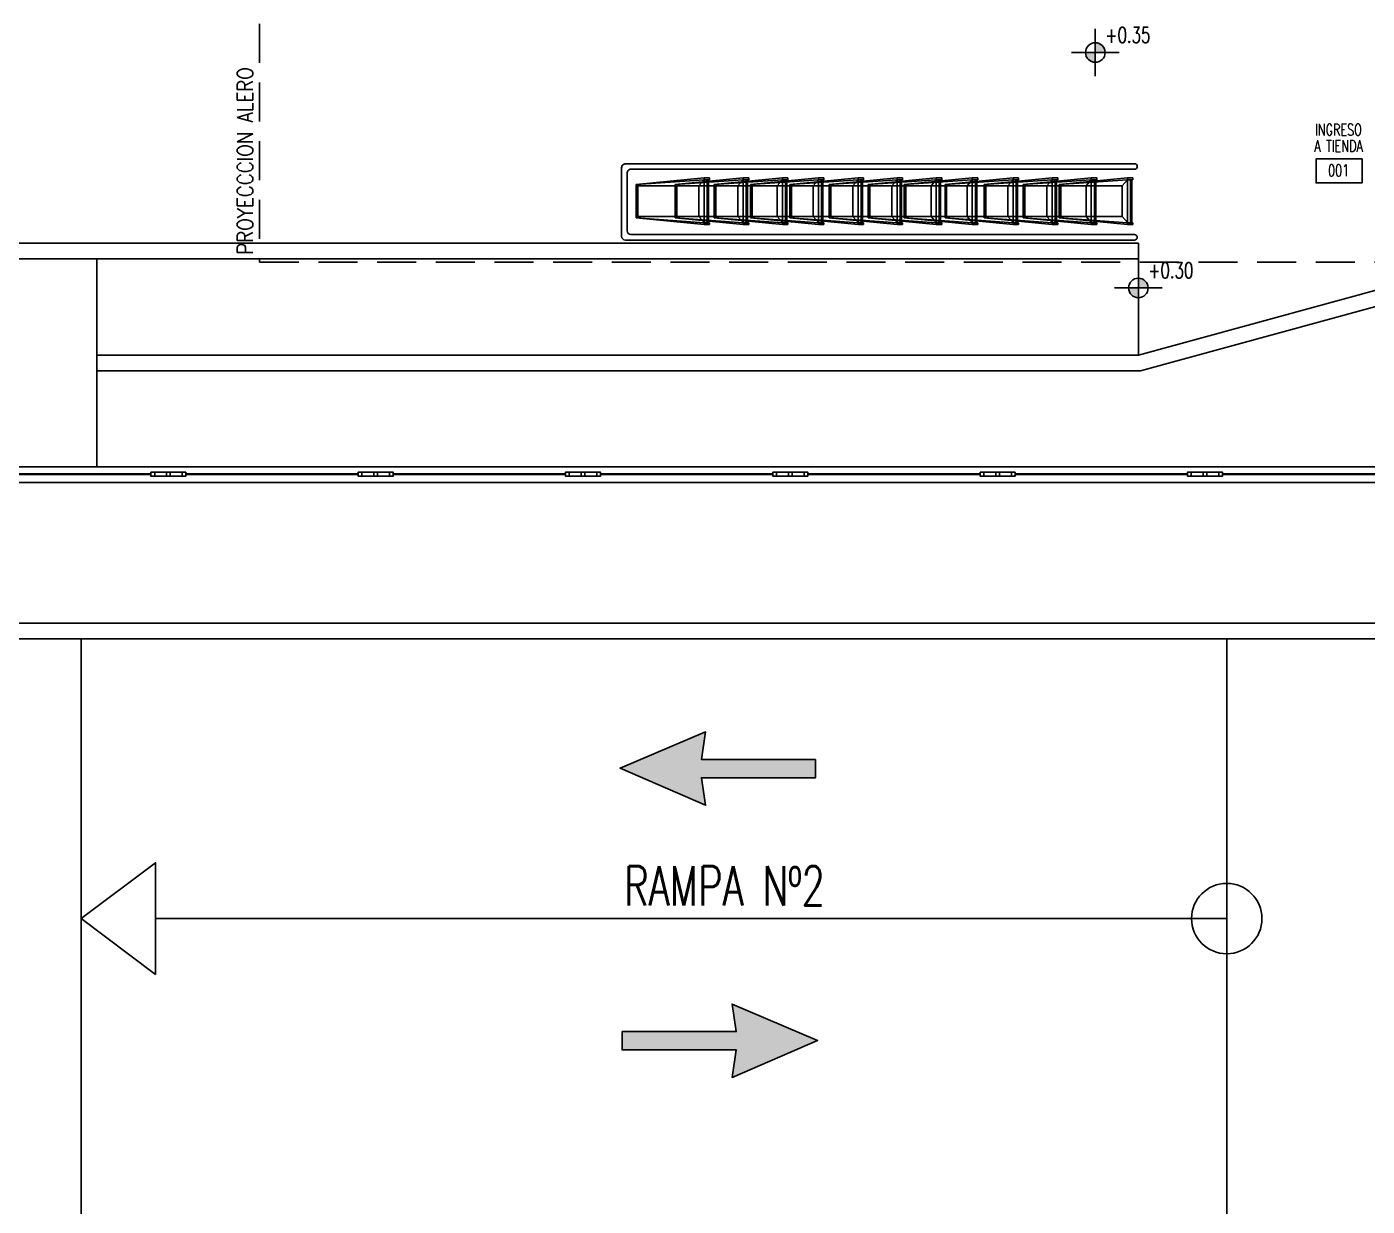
# Model space of a CAD drawing. Header units: millimetres. Extents: x -129 to 3172, y -143 to 919.
# Drawn here: x -19.19 to -2.06, y -15.5 to -0.42 of the extents above; entities that cross this region are included whole.
import ezdxf
from ezdxf.enums import TextEntityAlignment as Align

# ---------------------------------------------------------------- set-up
doc = ezdxf.new("R2010")
doc.units = ezdxf.units.MM
doc.header["$LTSCALE"] = 0.1
doc.linetypes.add('DASHED', pattern=[0.75, 0.5, -0.25])
for name, color, linetype in [('A-CORDONES', 2, 'Continuous'), ('A-NIVEL DE PROYECTO', 1, 'Continuous'), ('A-PROYECCION', 1, 'DASHED'), ('A-VISTAS', 251, 'Continuous'), ('C-METALICA', 8, 'Continuous'), ('D-GUARDACHANGOS', 82, 'Continuous'), ('E-GENERAL', 8, 'Continuous'), ('E-TXT CALLES', 7, 'Continuous'), ('P-PINT VIAL BLANCA FLECHAS', 9, 'Continuous'), ('R-CUADRO REF', 1, 'Continuous'), ('R-NOMBRE LOCAL', 7, 'Continuous'), ('RLV-AUXILIARES', 252, 'Continuous'), ('RLV-CORDONES', 2, 'Continuous')]:
    doc.layers.add(name, color=color, linetype=linetype)
doc.styles.add('ROMAND', font='romand.shx', dxfattribs={"width": 0.8})
doc.styles.add('VAUX', font='romans.shx', dxfattribs={"width": 0.85})

# ---------------------------------------------------------------- blocks, each defined once
blk = doc.blocks.new('y')
h = blk.add_hatch(color=2)
h.dxf.hatch_style = 1
h.paths.add_polyline_path([(0.22, 0.099, -0.414214), (0.515, -0.196), (0.22, -0.196)])
h.paths.add_polyline_path([(-0.073, -0.224), (0.22, -0.224), (0.22, -0.491, -0.386785)])
h.paths.add_polyline_path([(-0.075, -0.196), (0.22, -0.196), (0.22, -0.224), (-0.073, -0.224, -0.023641)])
at = {"color": 2}
for p, q in [((0.22, 0.52), (0.22, -0.912)), ((0.936, -0.196), (-0.496, -0.196))]:
    blk.add_line(p, q, dxfattribs=at)
blk.add_circle((0.22, -0.196), 0.295, dxfattribs=at)
at = {"style": 'VAUX'}
blk.add_attdef('+99.50', (0.499, 0.098), '', height=0.433, dxfattribs=at)
blk = doc.blocks.new('carros')
at = {"layer": 'E-GENERAL'}
for p, q in [((-0.298, 2.901), (-0.298, 2.831)), ((-0.274, 2.901), (-0.298, 2.901)), ((-0.298, 2.901), (-0.298, 2.831)), ((-0.274, 2.901), (-0.298, 2.901)), ((-0.214, 1.961), (-0.298, 2.831)), ((-0.298, 2.831), (-0.274, 2.831)), ((-0.214, 1.961), (-0.298, 2.831)), ((-0.298, 2.831), (-0.274, 2.831)), ((-0.274, 2.887), (-0.274, 2.901)), ((-0.274, 2.887), (-0.274, 2.901)), ((0.274, 2.887), (-0.274, 2.887)), ((0.274, 2.887), (-0.274, 2.887)), ((-0.274, 2.831), (-0.274, 2.887)), ((-0.274, 2.831), (-0.274, 2.887)), ((0.275, 2.831), (-0.274, 2.831)), ((0.275, 2.831), (-0.274, 2.831)), ((-0.214, 1.961), (-0.274, 2.831)), ((-0.214, 1.961), (-0.274, 2.831)), ((0.275, 2.87), (-0.272, 2.87)), ((0.275, 2.87), (-0.272, 2.87)), ((-0.194, 2.764), (-0.272, 2.831)), ((-0.194, 2.764), (-0.272, 2.831)), ((0.196, 2.764), (-0.194, 2.764)), ((0.196, 2.764), (-0.194, 2.764)), ((-0.194, 1.982), (-0.194, 2.764)), ((-0.194, 1.982), (-0.194, 2.764)), ((0.196, 2.764), (0.275, 2.831)), ((0.196, 2.764), (0.275, 2.831)), ((0.196, 1.982), (0.196, 2.764)), ((0.196, 1.982), (0.196, 2.764)), ((0.214, 1.961), (0.275, 2.831)), ((0.214, 1.961), (0.298, 2.831)), ((0.214, 1.961), (0.275, 2.831)), ((0.214, 1.961), (0.298, 2.831)), ((0.275, 2.831), (0.275, 2.901)), ((0.298, 2.901), (0.275, 2.901)), ((0.275, 2.831), (0.275, 2.901)), ((0.298, 2.901), (0.275, 2.901)), ((0.298, 2.831), (0.275, 2.831)), ((0.298, 2.831), (0.275, 2.831)), ((0.298, 2.901), (0.298, 2.831)), ((0.298, 2.901), (0.298, 2.831)), ((-0.298, 2.44), (-0.298, 2.37)), ((-0.274, 2.44), (-0.298, 2.44)), ((-0.298, 2.44), (-0.298, 2.37)), ((-0.274, 2.44), (-0.298, 2.44)), ((-0.274, 2.426), (-0.274, 2.44)), ((-0.274, 2.426), (-0.274, 2.44)), ((0.274, 2.426), (-0.274, 2.426)), ((0.274, 2.426), (-0.274, 2.426)), ((-0.274, 2.37), (-0.274, 2.426)), ((-0.274, 2.37), (-0.274, 2.426)), ((0.275, 2.409), (-0.272, 2.409)), ((0.275, 2.409), (-0.272, 2.409)), ((0.275, 2.37), (0.275, 2.44)), ((0.298, 2.44), (0.275, 2.44)), ((0.275, 2.37), (0.275, 2.44)), ((0.298, 2.44), (0.275, 2.44)), ((0.298, 2.44), (0.298, 2.37)), ((0.298, 2.44), (0.298, 2.37)), ((-0.214, 1.5), (-0.298, 2.37)), ((-0.298, 2.37), (-0.274, 2.37)), ((-0.214, 1.5), (-0.298, 2.37)), ((-0.298, 2.37), (-0.274, 2.37)), ((0.275, 2.37), (-0.274, 2.37)), ((0.275, 2.37), (-0.274, 2.37)), ((-0.214, 1.5), (-0.274, 2.37)), ((-0.214, 1.5), (-0.274, 2.37)), ((-0.194, 2.303), (-0.272, 2.37)), ((-0.194, 2.303), (-0.272, 2.37)), ((0.196, 2.303), (-0.194, 2.303)), ((0.196, 2.303), (-0.194, 2.303)), ((-0.194, 1.521), (-0.194, 2.303)), ((-0.194, 1.521), (-0.194, 2.303)), ((0.196, 2.303), (0.275, 2.37)), ((0.196, 2.303), (0.275, 2.37)), ((0.196, 1.521), (0.196, 2.303)), ((0.196, 1.521), (0.196, 2.303)), ((0.214, 1.5), (0.275, 2.37)), ((0.214, 1.5), (0.298, 2.37)), ((0.214, 1.5), (0.275, 2.37)), ((0.214, 1.5), (0.298, 2.37)), ((0.298, 2.37), (0.275, 2.37)), ((0.298, 2.37), (0.275, 2.37)), ((-0.298, 1.94), (-0.298, 1.87)), ((-0.274, 1.94), (-0.298, 1.94)), ((-0.298, 1.94), (-0.298, 1.87)), ((-0.274, 1.94), (-0.298, 1.94)), ((-0.274, 1.926), (-0.274, 1.94)), ((-0.274, 1.926), (-0.274, 1.94)), ((0.274, 1.926), (-0.274, 1.926)), ((0.274, 1.926), (-0.274, 1.926)), ((-0.274, 1.87), (-0.274, 1.926)), ((-0.274, 1.87), (-0.274, 1.926)), ((0.275, 1.909), (-0.272, 1.909)), ((0.275, 1.909), (-0.272, 1.909)), ((-0.194, 1.982), (-0.214, 1.961)), ((-0.194, 1.982), (-0.214, 1.961)), ((0.214, 1.961), (-0.214, 1.961)), ((0.214, 1.961), (-0.214, 1.961)), ((0.196, 1.982), (-0.194, 1.982)), ((0.196, 1.982), (-0.194, 1.982)), ((0.214, 1.961), (0.196, 1.982)), ((0.214, 1.961), (0.196, 1.982)), ((0.275, 1.87), (0.275, 1.94)), ((0.298, 1.94), (0.275, 1.94)), ((0.275, 1.87), (0.275, 1.94)), ((0.298, 1.94), (0.275, 1.94)), ((0.298, 1.94), (0.298, 1.87)), ((0.298, 1.94), (0.298, 1.87)), ((-0.214, 1), (-0.298, 1.87)), ((-0.298, 1.87), (-0.274, 1.87)), ((-0.214, 1), (-0.298, 1.87)), ((-0.298, 1.87), (-0.274, 1.87)), ((0.275, 1.87), (-0.274, 1.87)), ((0.275, 1.87), (-0.274, 1.87)), ((-0.214, 1), (-0.274, 1.87)), ((-0.214, 1), (-0.274, 1.87)), ((-0.194, 1.803), (-0.272, 1.87)), ((-0.194, 1.803), (-0.272, 1.87)), ((0.196, 1.803), (-0.194, 1.803)), ((0.196, 1.803), (-0.194, 1.803)), ((-0.194, 1.021), (-0.194, 1.803)), ((-0.194, 1.021), (-0.194, 1.803)), ((0.196, 1.803), (0.275, 1.87)), ((0.196, 1.803), (0.275, 1.87)), ((0.196, 1.021), (0.196, 1.803)), ((0.196, 1.021), (0.196, 1.803)), ((0.214, 1), (0.275, 1.87)), ((0.214, 1), (0.298, 1.87)), ((0.214, 1), (0.275, 1.87)), ((0.214, 1), (0.298, 1.87)), ((0.298, 1.87), (0.275, 1.87)), ((0.298, 1.87), (0.275, 1.87)), ((-0.298, 1.44), (-0.298, 1.37)), ((-0.274, 1.44), (-0.298, 1.44)), ((-0.298, 1.44), (-0.298, 1.37)), ((-0.274, 1.44), (-0.298, 1.44)), ((-0.274, 1.426), (-0.274, 1.44)), ((-0.274, 1.426), (-0.274, 1.44)), ((0.274, 1.426), (-0.274, 1.426)), ((0.274, 1.426), (-0.274, 1.426)), ((-0.274, 1.37), (-0.274, 1.426)), ((-0.274, 1.37), (-0.274, 1.426)), ((0.275, 1.409), (-0.272, 1.409)), ((0.275, 1.409), (-0.272, 1.409)), ((-0.194, 1.521), (-0.214, 1.5)), ((-0.194, 1.521), (-0.214, 1.5)), ((0.214, 1.5), (-0.214, 1.5)), ((0.214, 1.5), (-0.214, 1.5)), ((0.196, 1.521), (-0.194, 1.521)), ((0.196, 1.521), (-0.194, 1.521)), ((0.214, 1.5), (0.196, 1.521)), ((0.214, 1.5), (0.196, 1.521)), ((0.275, 1.37), (0.275, 1.44)), ((0.298, 1.44), (0.275, 1.44)), ((0.275, 1.37), (0.275, 1.44)), ((0.298, 1.44), (0.275, 1.44)), ((0.298, 1.44), (0.298, 1.37)), ((0.298, 1.44), (0.298, 1.37)), ((-0.214, 0.5), (-0.298, 1.37)), ((-0.298, 1.37), (-0.274, 1.37)), ((-0.214, 0.5), (-0.298, 1.37)), ((-0.298, 1.37), (-0.274, 1.37)), ((0.275, 1.37), (-0.274, 1.37)), ((0.275, 1.37), (-0.274, 1.37)), ((-0.214, 0.5), (-0.274, 1.37)), ((-0.214, 0.5), (-0.274, 1.37)), ((-0.194, 1.303), (-0.272, 1.37)), ((-0.194, 1.303), (-0.272, 1.37)), ((0.196, 1.303), (-0.194, 1.303)), ((0.196, 1.303), (-0.194, 1.303)), ((-0.194, 0.521), (-0.194, 1.303)), ((-0.194, 0.521), (-0.194, 1.303)), ((0.196, 1.303), (0.275, 1.37)), ((0.196, 1.303), (0.275, 1.37)), ((0.196, 0.521), (0.196, 1.303)), ((0.196, 0.521), (0.196, 1.303)), ((0.214, 0.5), (0.275, 1.37)), ((0.214, 0.5), (0.298, 1.37)), ((0.214, 0.5), (0.275, 1.37)), ((0.214, 0.5), (0.298, 1.37)), ((0.298, 1.37), (0.275, 1.37)), ((0.298, 1.37), (0.275, 1.37)), ((-0.194, 1.021), (-0.214, 1)), ((-0.194, 1.021), (-0.214, 1)), ((0.214, 1), (-0.214, 1)), ((0.214, 1), (-0.214, 1)), ((0.196, 1.021), (-0.194, 1.021)), ((0.196, 1.021), (-0.194, 1.021)), ((0.214, 1), (0.196, 1.021)), ((0.214, 1), (0.196, 1.021)), ((-0.194, 0.521), (-0.214, 0.5)), ((-0.194, 0.521), (-0.214, 0.5)), ((0.196, 0.521), (-0.194, 0.521)), ((0.196, 0.521), (-0.194, 0.521)), ((0.214, 0.5), (0.196, 0.521)), ((0.214, 0.5), (0.196, 0.521)), ((0.214, 0.5), (-0.214, 0.5)), ((0.214, 0.5), (-0.214, 0.5))]:
    blk.add_line(p, q, dxfattribs=at)
blk = doc.blocks.new('flecha simple')
at = {"layer": 'P-PINT VIAL BLANCA FLECHAS', "ltscale": 0.1}
blk.add_hatch(color=256, dxfattribs=at).paths.add_polyline_path([(-0.253, 1.406), (0.098, 1.46), (0.098, 0), (0.333, 0), (0.333, 1.46), (0.684, 1.406), (0.221, 2.5)])
at = {"layer": 'P-PINT VIAL BLANCA FLECHAS', "linetype": 'Continuous'}
blk.add_lwpolyline([(0.333, 0), (0.333, 1.46), (0.684, 1.406), (0.221, 2.5), (-0.253, 1.406), (0.098, 1.46), (0.098, 0)], close=True, dxfattribs=at)
blk = doc.blocks.new('N Local')
at = {"layer": 'R-CUADRO REF'}
blk.add_lwpolyline([(6337.193, -934.829), (6337.93, -934.829), (6337.93, -935.212), (6337.193, -935.212)], close=True, dxfattribs=at)
at = {"layer": 'R-CUADRO REF', "lineweight": 0, "style": 'VAUX', "width": 0.85}
blk.add_attdef('NUMERO', text='', height=0.182, dxfattribs=at).set_placement((6337.585, -935.106), align=Align.CENTER)
at = {"layer": 'R-NOMBRE LOCAL', "lineweight": 0, "style": 'VAUX', "width": 0.85}
for p in [(6337.572, -934.455), (6337.572, -934.715)]:
    blk.add_attdef('NOMBRE', text='', height=0.182, dxfattribs=at).set_placement(p, align=Align.CENTER)

msp = doc.modelspace()

# ---------------------------------------------------------------- linework, layer by layer
at = {"layer": 'A-CORDONES', "elevation": 0.002}
for points in [[(-4.983, -3.191), (-19.997, -3.191), (-19.997, -6.247), (0.485, -6.247), (0.485, -6.047), (-19.797, -6.047), (-19.797, -3.391), (-4.983, -3.391), (-4.983, -3.191)], [(2.887, -3.391), (2.887, -3.191), (0.253, -3.191), (-4.983, -4.619), (-18.297, -4.619), (-18.297, -4.819), (-4.956, -4.819), (0.279, -3.391), (2.887, -3.391)]]:
    msp.add_lwpolyline(points, dxfattribs=at)
at = {"layer": 'A-PROYECCION', "ltscale": 10}
for p, q in [((-16.214, -0.385, -0.004), (-16.214, -3.433, -0.004)), ((-16.214, -3.433, -0.004), (0.917, -3.433, 0))]:
    msp.add_line(p, q, dxfattribs=at)
at = {"layer": 'A-VISTAS'}
for p, q in [((-18.297, -4.619, 0.002), (-18.297, -3.391, 0)), ((-4.983, -3.391, 0.002), (-4.983, -4.619, 0.002)), ((-18.297, -4.819, 0.002), (-18.297, -6.047, 0))]:
    msp.add_line(p, q, dxfattribs=at)
at = {"layer": 'C-METALICA'}
for p, q in [((-17.556, -6.117, 0.003), (-17.406, -6.117, 0.003)), ((-17.406, -6.167, 0.003), (-17.556, -6.167, 0.003)), ((-17.206, -6.117, 0.003), (-17.356, -6.117, 0.003)), ((-17.356, -6.167, 0.003), (-17.206, -6.167, 0.003)), ((-14.756, -6.117, 0.003), (-14.906, -6.117, 0.003)), ((-14.906, -6.167, 0.003), (-14.756, -6.167, 0.003)), ((-14.706, -6.117, 0.003), (-14.556, -6.117, 0.003)), ((-14.556, -6.167, 0.003), (-14.706, -6.167, 0.003)), ((-12.106, -6.117, 0.003), (-12.256, -6.117, 0.003)), ((-12.256, -6.167, 0.003), (-12.106, -6.167, 0.003)), ((-12.056, -6.117, 0.003), (-11.906, -6.117, 0.003)), ((-11.906, -6.167, 0.003), (-12.056, -6.167, 0.003)), ((-9.456, -6.117, 0.003), (-9.606, -6.117, 0.003)), ((-9.606, -6.167, 0.003), (-9.456, -6.167, 0.003)), ((-9.406, -6.117, 0.003), (-9.256, -6.117, 0.003)), ((-9.256, -6.167, 0.003), (-9.406, -6.167, 0.003)), ((-6.956, -6.117, 0.003), (-6.806, -6.117, 0.003)), ((-6.806, -6.167, 0.003), (-6.956, -6.167, 0.003)), ((-6.606, -6.117, 0.003), (-6.756, -6.117, 0.003)), ((-6.606, -6.117, 0.003), (-6.756, -6.117, 0.003)), ((-6.756, -6.167, 0.003), (-6.606, -6.167, 0.003)), ((-6.756, -6.167, 0.003), (-6.606, -6.167, 0.003)), ((-4.156, -6.117, 0.003), (-4.306, -6.117, 0.003)), ((-4.306, -6.167, 0.003), (-4.156, -6.167, 0.003)), ((-4.106, -6.117, 0.003), (-3.956, -6.117, 0.003)), ((-3.956, -6.167, 0.003), (-4.106, -6.167, 0.003))]:
    msp.add_line(p, q, dxfattribs=at)
at = {"layer": 'C-METALICA', "elevation": 0.003}
for points in [[(-17.606, -6.147), (-19.805, -6.147), (-19.805, -6.137), (-17.606, -6.137)], [(-17.606, -6.117), (-17.556, -6.117), (-17.556, -6.167), (-17.606, -6.167)], [(-17.356, -6.117), (-17.406, -6.117), (-17.406, -6.167), (-17.356, -6.167)], [(-17.156, -6.117), (-17.206, -6.117), (-17.206, -6.167), (-17.156, -6.167)], [(-14.956, -6.147), (-17.156, -6.147), (-17.156, -6.137), (-14.956, -6.137)], [(-14.906, -6.117), (-14.956, -6.117), (-14.956, -6.167), (-14.906, -6.167)], [(-14.706, -6.117), (-14.756, -6.117), (-14.756, -6.167), (-14.706, -6.167)], [(-14.756, -6.117), (-14.706, -6.117), (-14.706, -6.167), (-14.756, -6.167)], [(-14.556, -6.117), (-14.506, -6.117), (-14.506, -6.167), (-14.556, -6.167)], [(-14.506, -6.147), (-12.306, -6.147), (-12.306, -6.137), (-14.506, -6.137)], [(-12.256, -6.117), (-12.306, -6.117), (-12.306, -6.167), (-12.256, -6.167)], [(-12.056, -6.117), (-12.106, -6.117), (-12.106, -6.167), (-12.056, -6.167)], [(-11.906, -6.117), (-11.856, -6.117), (-11.856, -6.167), (-11.906, -6.167)], [(-9.656, -6.147), (-11.856, -6.147), (-11.856, -6.137), (-9.656, -6.137)], [(-9.606, -6.117), (-9.656, -6.117), (-9.656, -6.167), (-9.606, -6.167)], [(-9.456, -6.117), (-9.406, -6.117), (-9.406, -6.167), (-9.456, -6.167)], [(-9.406, -6.117), (-9.456, -6.117), (-9.456, -6.167), (-9.406, -6.167)], [(-9.256, -6.117), (-9.206, -6.117), (-9.206, -6.167), (-9.256, -6.167)], [(-9.206, -6.147), (-7.006, -6.147), (-7.006, -6.137), (-9.206, -6.137)], [(-7.006, -6.117), (-6.956, -6.117), (-6.956, -6.167), (-7.006, -6.167)], [(-6.806, -6.117), (-6.756, -6.117), (-6.756, -6.167), (-6.806, -6.167)], [(-6.556, -6.117), (-6.606, -6.117), (-6.606, -6.167), (-6.556, -6.167)], [(-6.556, -6.117), (-6.606, -6.117), (-6.606, -6.167), (-6.556, -6.167)], [(-4.356, -6.147), (-6.556, -6.147), (-6.556, -6.137), (-4.356, -6.137)], [(-4.306, -6.117), (-4.356, -6.117), (-4.356, -6.167), (-4.306, -6.167)], [(-4.106, -6.117), (-4.156, -6.117), (-4.156, -6.167), (-4.106, -6.167)], [(-4.156, -6.117), (-4.106, -6.117), (-4.106, -6.167), (-4.156, -6.167)], [(-3.956, -6.117), (-3.906, -6.117), (-3.906, -6.167), (-3.956, -6.167)], [(-1.706, -6.147), (-3.906, -6.147), (-3.906, -6.137), (-1.706, -6.137)]]:
    msp.add_lwpolyline(points, close=True, dxfattribs=at)
at = {"layer": 'D-GUARDACHANGOS', "ltscale": 200}
for p, q in [((-11.587, -3.101, -0.002), (-11.587, -2.221, -0.001)), ((-11.538, -2.174, -0.002), (-5.031, -2.174, -0.001)), ((-11.517, -2.174, -0.001), (-5.031, -2.174, -0.002)), ((-11.517, -3.031, -0.002), (-11.517, -2.291, -0.001)), ((-11.468, -2.244, -0.001), (-5.03, -2.244, -0.001)), ((-11.469, -3.08, -0.001), (-5.03, -3.08, -0.002)), ((-11.539, -3.15, -0.001), (-5.031, -3.15, -0.002))]:
    msp.add_line(p, q, dxfattribs=at)
for centre, radius, start, end in [((-11.537, -2.224, -0.002), 0.05, 89.9996, 180.0004), ((-5.031, -2.209, -0.001), 0.035, 270.0094, 89.9914), ((-5.031, -2.209, -0.001), 0.035, 270.0089, 89.9919), ((-11.467, -2.294, -0.002), 0.05, 89.9996, 180.0004), ((-11.467, -3.03, -0.002), 0.05, 180.018, 268.2756), ((-5.031, -3.115, -0.001), 0.035, 270.0086, 89.9906), ((-11.537, -3.1, -0.002), 0.05, 180.0083, 268.7958)]:
    msp.add_arc(centre, radius, start, end, dxfattribs=at)
at = {"layer": 'RLV-AUXILIARES'}
for p, q in [((-18.497, -16.877, 0), (-18.497, -8.247, 0)), ((-3.853, -16.493, 0), (-3.853, -8.247, 0)), ((-3.853, -11.823, 0), (-17.544, -11.823, 0))]:
    msp.add_line(p, q, dxfattribs=at)
at = {"layer": 'RLV-AUXILIARES', "elevation": 0}
msp.add_lwpolyline([(-17.544, -12.537), (-17.544, -11.11), (-18.497, -11.823), (-17.544, -12.537)], dxfattribs=at)
at = {"layer": 'RLV-AUXILIARES'}
msp.add_circle((-3.853, -11.823, 0), 0.45, dxfattribs=at)
at = {"layer": 'RLV-CORDONES', "color": 253, "elevation": 0}
msp.add_lwpolyline([(1.326, -8.047), (-19.396, -8.047)], dxfattribs=at)
at = {"layer": 'RLV-CORDONES', "elevation": 0}
msp.add_lwpolyline([(1.326, -8.247), (-19.396, -8.247)], dxfattribs=at)

# ---------------------------------------------------------------- block references
ref = msp.add_blockref('N Local', (5067.632, 745.751, -0.004), dxfattribs=dict(xscale=-0.7999999999999545, yscale=0.8000000000000114, zscale=0.8))
ref.add_attrib('NUMERO', '001', dxfattribs={"layer": 'R-CUADRO REF', "lineweight": 0, "height": 0.15, "style": 'VAUX', "width": 0.7}).set_placement((-2.423, -2.334, -0.004), align=Align.CENTER)
ref.add_attrib('NOMBRE', 'INGRESO', dxfattribs={"layer": 'R-NOMBRE LOCAL', "lineweight": 0, "height": 0.15, "style": 'VAUX', "width": 0.7}).set_placement((-2.425, -1.813, -0.004), align=Align.CENTER)
ref.add_attrib('NOMBRE', 'A TIENDA', dxfattribs={"layer": 'R-NOMBRE LOCAL', "lineweight": 0, "height": 0.15, "style": 'VAUX', "width": 0.7}).set_placement((-2.425, -2.021, -0.004), align=Align.CENTER)
at = {"extrusion": (-3.63377e-19, 4.59844e-06, 1), "rotation": 90}
msp.add_blockref('flecha simple', (-9.108, -10.121, -0.001), dxfattribs=at)
at = {"extrusion": (-3.37966e-19, 4.59844e-06, 1), "xscale": -1, "rotation": 270}
msp.add_blockref('flecha simple', (-11.582, -13.601, 0), dxfattribs=at)
at = {"layer": 'A-NIVEL DE PROYECTO'}
ref = msp.add_blockref('y', (-5.626, -0.669), dxfattribs=dict(at, xscale=0.4238286602019429, yscale=0.4238286602019429, zscale=0.4238286602019429))
ref.add_attrib('+99.50', '+0.35', (-5.405, -0.627), dxfattribs={"layer": '0', "height": 0.2, "style": 'VAUX', "width": 0.7})
ref = msp.add_blockref('y', (-5.076, -3.678, 0.002), dxfattribs=dict(at, xscale=0.4238286602019429, yscale=0.4238286602019429, zscale=0.4238286602019429))
ref.add_attrib('+99.50', '+0.30', (-4.856, -3.636, 0.002), dxfattribs={"layer": '0', "height": 0.2, "style": 'VAUX', "width": 0.7})
at = {"layer": 'E-GENERAL', "xscale": -1, "rotation": 269.9998477948632}
for p in [(-11.903, -2.653, -0.013), (-9.936, -2.653, -0.013), (-7.954, -2.653, -0.013)]:
    msp.add_blockref('carros', p, dxfattribs=at)

# ---------------------------------------------------------------- texts
at = {"insert": (-16.5, -3.337), "char_height": 0.2, "attachment_point": 1, "rotation": 90, "line_spacing_factor": 0.999789, "style": 'VAUX'}
msp.add_mtext_dynamic_manual_height_columns('PROYECCCION ALERO', width=29.18588, gutter_width=12.5, heights=[0], dxfattribs=at)
at = {"layer": 'E-TXT CALLES', "insert": (-15.853, -11.154, 0), "char_height": 0.5, "width": 11.44355, "attachment_point": 1, "style": 'ROMAND'}
msp.add_mtext('\\pi4.29678;{\\Fromans|c0;\\W0.7;RAMPA Nº2}', dxfattribs=at)

doc.saveas('drawing.dxf')
